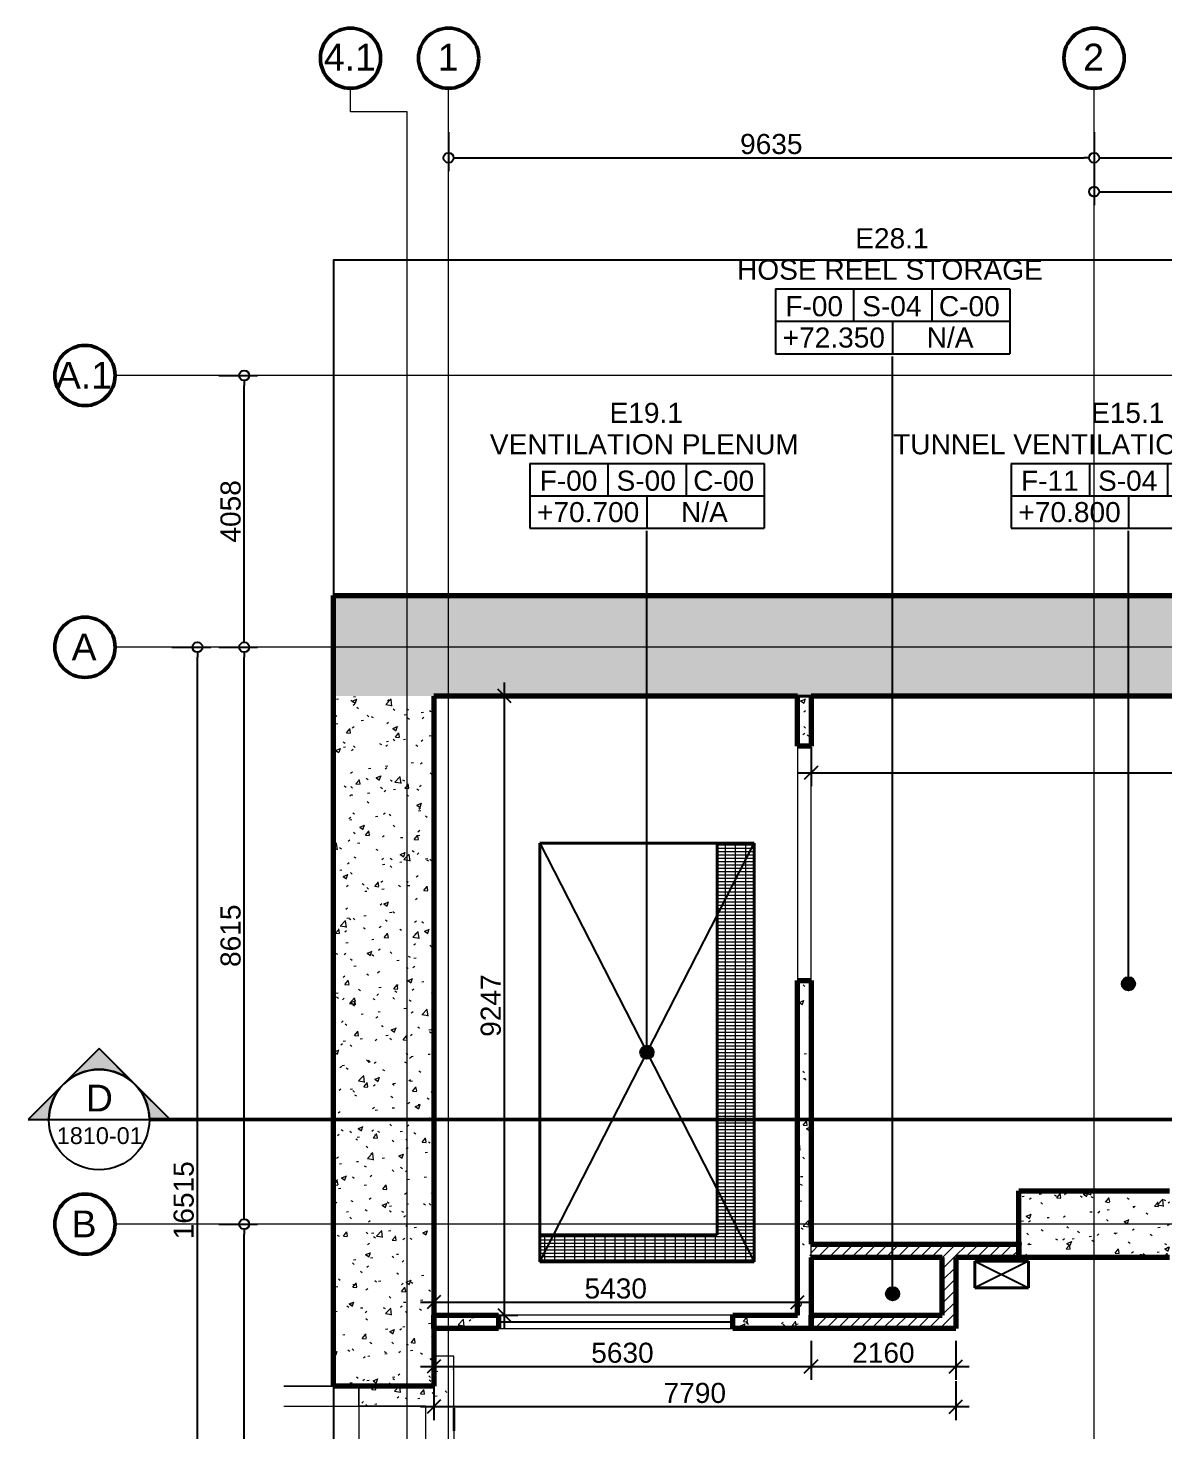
# Model space of a CAD drawing. Header units: millimetres. Extents: x -920221 to -841619, y -18676 to 22445.
# Drawn here: x -920194 to -903239, y 491 to 21440 of the extents above; entities that cross this region are included whole.
import ezdxf
from ezdxf.xclip import XClip

# ---------------------------------------------------------------- set-up
doc = ezdxf.new("R2010")
doc.units = ezdxf.units.MM
doc.header["$XCLIPFRAME"] = 0
doc.linetypes.add('DPA_Grid _ Level 100', pattern=[10, 5.5, -1.6, 1.3, -1.6])
doc.linetypes.add('DPA_Hidden 500', pattern=[1.4, 0.8, -0.6])
for name, color, linetype, lineweight in [('_ _ A-DETL-OPENING', 1, 'Continuous', 25), ('A-ANNO-DIMS', 1, 'Continuous', 9), ('A-COLS', 5, 'Continuous', 70), ('A-COLS-E', 1, 'Continuous', 35), ('A-DETL-GENF', 2, 'Continuous', 9), ('A-DETL-MEDM', 4, 'Continuous', 18), ('A-DOOR-E', 2, 'Continuous', 25), ('A-FLOR-E', 2, 'Continuous', 35), ('A-FLOR-PATT', 1, 'Continuous', 35), ('A-GENM', 1, 'Continuous', 9), ('A-GENM-HDLN', 2, 'DPA_Hidden 500', 9), ('A-ROOM-IDEN', 3, 'Continuous', 25), ('A-ROOM-LINE', 3, 'Continuous', 25), ('A-WALL', 5, 'Continuous', 35), ('A-WALL-PATT', 1, 'Continuous', 9), ('G-ANNO-SECL', 3, 'Continuous', 9), ('S-GRID', 251, 'Continuous', 9), ('S-GRID-IDEN', 3, 'Continuous', 50), ('WALL-E', 2, 'Continuous', 9)]:
    doc.layers.add(name, color=color, linetype=linetype, lineweight=lineweight)
doc.styles.add('Arial', font='arial.ttf', dxfattribs={"height": 400})
doc.styles.add('Arial_1', font='arial.ttf', dxfattribs={"height": 250})
doc.styles.add('Arial_2', font='arial.ttf', dxfattribs={"height": 300})
doc.dimstyles.new('DPA-DIM-3_0_C-C', dxfattribs={"dimscale": 304.8, "dimtxt": 306.07782, "dimasz": 0.492126, "dimexe": 0.656168, "dimexo": 0.0625, "dimgap": 0.164042, "dimtad": 1, "dimdec": 0, "dimzin": 0, "dimdsep": 46, "dimtxsty": 'Arial_2', "dimblk1": 'DOTBLANK', "dimblk2": 'DOTBLANK', "dimsah": 1, "dimcen": 0.09, "dimdle": 0.656168, "dimadec": 8, "dimazin": 0, "dimtfac": 1, "dimtdec": 4, "dimtix": 1, "dimtmove": 0, "dimatfit": 3, "dimfxl": 1.312336, "dimfxlon": 1, "dimtvp": 1, "dimtolj": 1, "dimtzin": 0, "dimarcsym": 2})
doc.dimstyles.new('DPA-DIM-3_0_T-T', dxfattribs={"dimscale": 304.8, "dimtxt": 306.07782, "dimasz": 0.656168, "dimexe": 0.656168, "dimexo": 0.0625, "dimgap": 0.164042, "dimtad": 1, "dimdec": 0, "dimzin": 0, "dimdsep": 46, "dimtxsty": 'Arial_2', "dimblk1": 'OBLIQUE', "dimblk2": 'OBLIQUE', "dimsah": 1, "dimcen": 0.09, "dimdle": 0.656168, "dimadec": 8, "dimazin": 0, "dimtfac": 1, "dimtdec": 4, "dimtix": 1, "dimtmove": 0, "dimatfit": 3, "dimfxl": 1.312336, "dimfxlon": 1, "dimtvp": 1, "dimtolj": 1, "dimtzin": 0, "dimarcsym": 2})
pattern_1 = [(50, (0, 0), (728.7365, -63.75582), [76.2, -838.2]), (355, (0, 0), (-140.9716, 764.2276), [60.96, -670.56]), (100.451, (60.7, -5.3), (587.77, 700.46675), [64.76, -712.36]), (46.184, (0, 203.2), (1084.3162, -168.171), [114.3, -1257.3]), (96.636, (90.4, 189.2), (949.6099, 989.7098), [97.14, -1068.54]), (351.184, (0, 203.2), (949.6206, 989.7012), [91.44, -1005.84]), (21, (101.6, 152.4), (606.45787, -409.06057), [76.2, -838.2]), (326, (101.6, 152.4), (247.20834, 736.7529), [60.96, -670.56]), (71.451, (152.14, 118.3), (853.66825, 327.68547), [64.76, -712.36]), (37.5, (0, 0), (12.35469, 338.22012), [33.528, -628.904, 33.528, -647.192, -673.1]), (37.5, (0, 0), (12.35469, 338.22012), [-1343.152, 33.528, -639.572]), (7.5, (0, 0), (267.27887, 400.72213), [33.528, -354.584, 33.528, -613.664, -256.54]), (7.5, (0, 0), (267.27887, 400.72213), [-1035.304, 33.528, -223.012]), (327.5, (-226.57, 0), (542.36333, -22.915345), [33.528, -220.472, 33.528, -758.952, -1051.56]), (327.5, (-226.57, 0), (542.36333, -22.915345), [-1046.48, 33.528, -1018.032]), (317.5, (-328.17, 0), (592.51696, 101.7071), [33.528, -296.672, 33.528, -492.76, -746.76]), (317.5, (-328.17, 0), (592.51696, 101.7071), [-856.488, 33.528, -713.232])]
pattern_2 = [(45, (0, 0), (-84.852814, 84.852814), [])]

# ---------------------------------------------------------------- blocks, each defined once
blk = doc.blocks.new('vent_grill - vent_grill H3500xW3500-11544779-4280-01 ENLARGED LOWER PLATFORM LEVEL - REFLECTED CEILING PLAN - SHEET 1')
at = {"layer": 'A-DOOR-E'}
blk.add_line((-1750, 0), (1750, 0), dxfattribs=at)
blk = doc.blocks.new('Dpa_Tunnel_B_5700 - Dpa_Tunnel_B_5700-6780011-4280-01 ENLARGED LOWER PLATFORM LEVEL - REFLECTED CEILING PLAN - SHEET 1')
at = {"layer": 'A-DETL-GENF'}
for p, q in [((561, 2850), (2800, 2850)), ((561, -2850), (2800, -2850))]:
    blk.add_line(p, q, dxfattribs=at)
at = {"layer": 'A-GENM-HDLN'}
for p, q in [((1680, 2850), (2680, 2850)), ((2680, -2850), (1680, -2850))]:
    blk.add_line(p, q, dxfattribs=at)
blk = doc.blocks.new('Dpa_Tunnel_B_5700 - Dpa_Tunnel_B_5700-6787006-4280-01 ENLARGED LOWER PLATFORM LEVEL - REFLECTED CEILING PLAN - SHEET 1')
at = {"layer": 'A-DETL-GENF'}
for p, q in [((561, 2850), (3100, 2850)), ((561, -2850), (3100, -2850))]:
    blk.add_line(p, q, dxfattribs=at)
at = {"layer": 'A-GENM'}
blk.add_line((3100, 2850), (3100, -2850), dxfattribs=at)
at = {"layer": 'A-GENM-HDLN'}
for p, q in [((1680, 2850), (1680, -2850)), ((2680, 2850), (1680, 2850)), ((2680, -2850), (2680, 2850)), ((561, 0), (4781, 0)), ((1680, -2850), (2680, -2850))]:
    blk.add_line(p, q, dxfattribs=at)
blk = doc.blocks.new('Section - Section Head-531884-4280-01 ENLARGED LOWER PLATFORM LEVEL - REFLECTED CEILING PLAN - SHEET 1')
at = {"layer": 'G-ANNO-SECL'}
h = blk.add_hatch(color=256, dxfattribs=at)
edge = h.paths.add_edge_path()
edge.add_line((-12.8, 5.3), (-7.5, 10.61))
edge.add_line((-7.5, 10.61), (-2.2, 5.3))
edge.add_arc((-7.5, 0), 7.5, 45, 135)
h = blk.add_hatch(color=256, dxfattribs=at)
edge = h.paths.add_edge_path()
edge.add_arc((-7.5, 0), 7.5, 0, 45)
edge.add_line((-2.2, 5.3), (3.11, 0))
edge.add_line((3.11, 0), (0, 0))
edge = h.paths.add_edge_path()
edge.add_line((-15, 0), (-18.11, 0))
edge.add_line((-18.11, 0), (-12.8, 5.3))
edge.add_arc((-7.5, 0), 7.5, 135, 180)
at = {"layer": 'G-ANNO-SECL', "lineweight": 25}
for p, q in [((-7.5, 10.61), (-18.11, 0)), ((-7.5, 10.61), (-12.8, 5.3)), ((3.11, 0), (-7.5, 10.61)), ((-2.2, 5.3), (-7.5, 10.61)), ((-12.8, 5.3), (-18.11, 0)), ((3.11, 0), (-2.2, 5.3)), ((-18.11, 0), (-15, 0)), ((-18.11, 0), (-15, 0)), ((0, 0), (3.11, 0)), ((0, 0), (3.11, 0))]:
    blk.add_line(p, q, dxfattribs=at)
blk.add_circle((-7.5, 0), 7.5, dxfattribs=at)
for start, end in [(45, 135), (135, 180), (0, 45)]:
    blk.add_arc((-7.5, 0), 7.5, start, end, dxfattribs=at)
blk = doc.blocks.new('DPA_Room Tag Box - Standard-4486259-4280-01 ENLARGED LOWER PLATFORM LEVEL - REFLECTED CEILING PLAN - SHEET 1')
at = {"layer": 'A-ROOM-LINE'}
for p, q in [((-17.5, -2.94), (-17.5, -12.6)), ((-17.5, -2.94), (17.5, -2.94)), ((-5.83, -2.94), (-5.83, -7.77)), ((5.83, -2.94), (5.83, -7.77)), ((17.5, -2.94), (17.5, -12.6)), ((-17.5, -7.77), (17.5, -7.77)), ((0, -7.77), (0, -12.6)), ((-17.5, -12.6), (17.5, -12.6))]:
    blk.add_line(p, q, dxfattribs=at)
blk = doc.blocks.new('Grid - 100 Scale-2291345-4280-01 ENLARGED LOWER PLATFORM LEVEL - REFLECTED CEILING PLAN - SHEET 1')
at = {"layer": 'S-GRID-IDEN'}
blk.add_circle((0, 0), 4.5, dxfattribs=at)
blk = doc.blocks.new('_DotBlank')
at = {"color": 0, "linetype": 'ByBlock', "lineweight": -2}
blk.add_line((-0.5, 0), (-1, 0), dxfattribs=at)
blk.add_circle((0, 0), 0.5, dxfattribs=at)
blk = doc.blocks.new('*D193')
at = {"layer": 'A-ANNO-DIMS', "color": 0, "lineweight": -2, "transparency": 16777216}
for p, q in [((-55235, 16306), (-55235, 15725)), ((-45600, 16306), (-45600, 15725)), ((-55085, 15925), (-45750, 15925))]:
    blk.add_line(p, q, dxfattribs=at)
at = {"layer": 'Defpoints', "color": 0, "transparency": 16777216}
for p in [(-55235, 16325), (-45600, 16325), (-45600, 15925)]:
    blk.add_point(p, dxfattribs=at)
at = {"layer": 'A-ANNO-DIMS', "color": 0, "lineweight": -2, "transparency": 16777216, "xscale": 150, "yscale": 150, "zscale": 150, "rotation": 180}
blk.add_blockref('_DotBlank', (-55235, 15925), dxfattribs=at)
at = {"layer": 'A-ANNO-DIMS', "color": 0, "lineweight": -2, "transparency": 16777216, "xscale": 150, "yscale": 150, "zscale": 150}
blk.add_blockref('_DotBlank', (-45600, 15925), dxfattribs=at)
at = {"layer": 'A-ANNO-DIMS', "color": 0, "transparency": 16777216, "insert": (-50418, 16128), "char_height": 300, "width": 1107.53, "attachment_point": 5, "style": 'Arial_2'}
blk.add_mtext('\\A1;9635', dxfattribs=at)
blk = doc.blocks.new('*D194')
at = {"layer": 'A-ANNO-DIMS', "color": 0, "lineweight": -2, "transparency": 16777216}
for p, q in [((-45600, 16306), (-45600, 15725)), ((-34200, 16306), (-34200, 15725)), ((-45450, 15925), (-34350, 15925))]:
    blk.add_line(p, q, dxfattribs=at)
at = {"layer": 'Defpoints', "color": 0, "transparency": 16777216}
for p in [(-45600, 16325), (-34200, 16325), (-34200, 15925)]:
    blk.add_point(p, dxfattribs=at)
at = {"layer": 'A-ANNO-DIMS', "color": 0, "lineweight": -2, "transparency": 16777216, "xscale": 150, "yscale": 150, "zscale": 150, "rotation": 180}
blk.add_blockref('_DotBlank', (-45600, 15925), dxfattribs=at)
at = {"layer": 'A-ANNO-DIMS', "color": 0, "lineweight": -2, "transparency": 16777216, "xscale": 150, "yscale": 150, "zscale": 150}
blk.add_blockref('_DotBlank', (-34200, 15925), dxfattribs=at)
at = {"layer": 'A-ANNO-DIMS', "color": 0, "transparency": 16777216, "insert": (-39900, 16128), "char_height": 300, "width": 1384.41, "attachment_point": 5, "style": 'Arial_2'}
blk.add_mtext('\\A1;11400', dxfattribs=at)
blk = doc.blocks.new('*D199')
at = {"layer": 'A-ANNO-DIMS', "color": 0, "lineweight": -2, "transparency": 16777216}
for p, q in [((-59365, 8615), (-58785, 8615)), ((-58985, -7750), (-58985, 8465)), ((-59365, -7900), (-58785, -7900))]:
    blk.add_line(p, q, dxfattribs=at)
at = {"layer": 'Defpoints', "color": 0, "transparency": 16777216}
for p in [(-59385, 8615), (-58985, 8615), (-59385, -7900)]:
    blk.add_point(p, dxfattribs=at)
at = {"layer": 'A-ANNO-DIMS', "color": 0, "lineweight": -2, "transparency": 16777216, "xscale": 150, "yscale": 150, "zscale": 150}
for p, rotation in [((-58985, 8615), 90), ((-58985, -7900), 270)]:
    blk.add_blockref('_DotBlank', p, dxfattribs=dict(at, rotation=rotation))
at = {"layer": 'A-ANNO-DIMS', "color": 0, "transparency": 16777216, "insert": (-59188, 357), "char_height": 300, "width": 1384.41, "attachment_point": 5, "rotation": 90, "style": 'Arial_2'}
blk.add_mtext('\\A1;16515', dxfattribs=at)
blk = doc.blocks.new('*D201')
at = {"layer": 'A-ANNO-DIMS', "color": 0, "lineweight": -2, "transparency": 16777216}
for p, q in [((-58665, 0), (-58085, 0)), ((-58285, -7750), (-58285, -150)), ((-58665, -7900), (-58085, -7900))]:
    blk.add_line(p, q, dxfattribs=at)
at = {"layer": 'Defpoints', "color": 0, "transparency": 16777216}
for p in [(-58685, 0), (-58285, 0), (-58685, -7900)]:
    blk.add_point(p, dxfattribs=at)
at = {"layer": 'A-ANNO-DIMS', "color": 0, "lineweight": -2, "transparency": 16777216, "xscale": 150, "yscale": 150, "zscale": 150}
for p, rotation in [((-58285, 0), 90), ((-58285, -7900), 270)]:
    blk.add_blockref('_DotBlank', p, dxfattribs=dict(at, rotation=rotation))
at = {"layer": 'A-ANNO-DIMS', "color": 0, "transparency": 16777216, "insert": (-58488, -3950), "char_height": 300, "width": 1107.53, "attachment_point": 5, "rotation": 90, "style": 'Arial_2'}
blk.add_mtext('\\A1;7900', dxfattribs=at)
blk = doc.blocks.new('*D202')
at = {"layer": 'A-ANNO-DIMS', "color": 0, "lineweight": -2, "transparency": 16777216}
for p, q in [((-58665, 8615), (-58085, 8615)), ((-58285, 150), (-58285, 8465)), ((-58665, 0), (-58085, 0))]:
    blk.add_line(p, q, dxfattribs=at)
at = {"layer": 'Defpoints', "color": 0, "transparency": 16777216}
for p in [(-58685, 8615), (-58285, 8615), (-58685, 0)]:
    blk.add_point(p, dxfattribs=at)
at = {"layer": 'A-ANNO-DIMS', "color": 0, "lineweight": -2, "transparency": 16777216, "xscale": 150, "yscale": 150, "zscale": 150}
for p, rotation in [((-58285, 8615), 90), ((-58285, 0), 270)]:
    blk.add_blockref('_DotBlank', p, dxfattribs=dict(at, rotation=rotation))
at = {"layer": 'A-ANNO-DIMS', "color": 0, "transparency": 16777216, "insert": (-58488, 4307), "char_height": 300, "width": 1107.53, "attachment_point": 5, "rotation": 90, "style": 'Arial_2'}
blk.add_mtext('\\A1;8615', dxfattribs=at)
blk = doc.blocks.new('_Oblique')
at = {"color": 0, "linetype": 'ByBlock', "lineweight": -2}
blk.add_line((-0.5, -0.5), (0.5, 0.5), dxfattribs=at)
blk = doc.blocks.new('*D203')
at = {"layer": 'A-ANNO-DIMS', "color": 0, "lineweight": -2, "transparency": 16777216}
for p, q in [((-55455, -2344), (-55455, -2925)), ((-47665, -2344), (-47665, -2925)), ((-55655, -2725), (-47465, -2725))]:
    blk.add_line(p, q, dxfattribs=at)
at = {"layer": 'Defpoints', "color": 0, "transparency": 16777216}
for p in [(-55455, -2325), (-47665, -2325), (-47665, -2725)]:
    blk.add_point(p, dxfattribs=at)
at = {"layer": 'A-ANNO-DIMS', "color": 0, "lineweight": -2, "transparency": 16777216, "xscale": 200, "yscale": 200, "zscale": 200, "rotation": 180}
blk.add_blockref('_Oblique', (-55455, -2725), dxfattribs=at)
at = {"layer": 'A-ANNO-DIMS', "color": 0, "lineweight": -2, "transparency": 16777216, "xscale": 200, "yscale": 200, "zscale": 200}
blk.add_blockref('_Oblique', (-47665, -2725), dxfattribs=at)
at = {"layer": 'A-ANNO-DIMS', "color": 0, "transparency": 16777216, "insert": (-51560, -2522), "char_height": 300, "width": 1107.53, "attachment_point": 5, "style": 'Arial_2'}
blk.add_mtext('\\A1;7790', dxfattribs=at)
blk = doc.blocks.new('*D204')
at = {"layer": 'A-ANNO-DIMS', "color": 0, "lineweight": -2, "transparency": 16777216}
for p, q in [((-49825, -1744), (-49825, -2325)), ((-47665, -1744), (-47665, -2325)), ((-50025, -2125), (-47465, -2125))]:
    blk.add_line(p, q, dxfattribs=at)
at = {"layer": 'Defpoints', "color": 0, "transparency": 16777216}
for p in [(-49825, -1725), (-47665, -1725), (-47665, -2125)]:
    blk.add_point(p, dxfattribs=at)
at = {"layer": 'A-ANNO-DIMS', "color": 0, "lineweight": -2, "transparency": 16777216, "xscale": 200, "yscale": 200, "zscale": 200, "rotation": 180}
blk.add_blockref('_Oblique', (-49825, -2125), dxfattribs=at)
at = {"layer": 'A-ANNO-DIMS', "color": 0, "lineweight": -2, "transparency": 16777216, "xscale": 200, "yscale": 200, "zscale": 200}
blk.add_blockref('_Oblique', (-47665, -2125), dxfattribs=at)
at = {"layer": 'A-ANNO-DIMS', "color": 0, "transparency": 16777216, "insert": (-48745, -1922), "char_height": 300, "width": 1107.53, "attachment_point": 5, "style": 'Arial_2'}
blk.add_mtext('\\A1;2160', dxfattribs=at)
blk = doc.blocks.new('*D205')
at = {"layer": 'A-ANNO-DIMS', "color": 0, "lineweight": -2, "transparency": 16777216}
for p, q in [((-55455, -784), (-55455, -1365)), ((-50025, -784), (-50025, -1365)), ((-55655, -1165), (-49825, -1165))]:
    blk.add_line(p, q, dxfattribs=at)
at = {"layer": 'Defpoints', "color": 0, "transparency": 16777216}
for p in [(-55455, -765), (-50025, -765), (-50025, -1165)]:
    blk.add_point(p, dxfattribs=at)
at = {"layer": 'A-ANNO-DIMS', "color": 0, "lineweight": -2, "transparency": 16777216, "xscale": 200, "yscale": 200, "zscale": 200, "rotation": 180}
blk.add_blockref('_Oblique', (-55455, -1165), dxfattribs=at)
at = {"layer": 'A-ANNO-DIMS', "color": 0, "lineweight": -2, "transparency": 16777216, "xscale": 200, "yscale": 200, "zscale": 200}
blk.add_blockref('_Oblique', (-50025, -1165), dxfattribs=at)
at = {"layer": 'A-ANNO-DIMS', "color": 0, "transparency": 16777216, "insert": (-52740, -962), "char_height": 300, "width": 1107.53, "attachment_point": 5, "style": 'Arial_2'}
blk.add_mtext('\\A1;5430', dxfattribs=at)
blk = doc.blocks.new('*D206')
at = {"layer": 'A-ANNO-DIMS', "color": 0, "lineweight": -2, "transparency": 16777216}
for p, q in [((-54401, -1560), (-54401, 8087)), ((-54782, 7887), (-54201, 7887)), ((-54782, -1360), (-54201, -1360))]:
    blk.add_line(p, q, dxfattribs=at)
at = {"layer": 'Defpoints', "color": 0, "transparency": 16777216}
for p in [(-54801, 7887), (-54401, 7887), (-54801, -1360)]:
    blk.add_point(p, dxfattribs=at)
at = {"layer": 'A-ANNO-DIMS', "color": 0, "lineweight": -2, "transparency": 16777216, "xscale": 200, "yscale": 200, "zscale": 200}
for p, rotation in [((-54401, 7887), 90), ((-54401, -1360), 270)]:
    blk.add_blockref('_Oblique', p, dxfattribs=dict(at, rotation=rotation))
at = {"layer": 'A-ANNO-DIMS', "color": 0, "transparency": 16777216, "insert": (-54604, 3264), "char_height": 300, "width": 1107.53, "attachment_point": 5, "rotation": 90, "style": 'Arial_2'}
blk.add_mtext('\\A1;9247', dxfattribs=at)
blk = doc.blocks.new('*D207')
at = {"layer": 'A-ANNO-DIMS', "color": 0, "lineweight": -2, "transparency": 16777216}
for p, q in [((-49825, 7121), (-49825, 6540)), ((-35825, 7121), (-35825, 6540)), ((-50025, 6740), (-35625, 6740))]:
    blk.add_line(p, q, dxfattribs=at)
at = {"layer": 'Defpoints', "color": 0, "transparency": 16777216}
for p in [(-49825, 7140), (-35825, 7140), (-35825, 6740)]:
    blk.add_point(p, dxfattribs=at)
at = {"layer": 'A-ANNO-DIMS', "color": 0, "lineweight": -2, "transparency": 16777216, "xscale": 200, "yscale": 200, "zscale": 200, "rotation": 180}
blk.add_blockref('_Oblique', (-49825, 6740), dxfattribs=at)
at = {"layer": 'A-ANNO-DIMS', "color": 0, "lineweight": -2, "transparency": 16777216, "xscale": 200, "yscale": 200, "zscale": 200}
blk.add_blockref('_Oblique', (-35825, 6740), dxfattribs=at)
at = {"layer": 'A-ANNO-DIMS', "color": 0, "transparency": 16777216, "insert": (-42825, 6943), "char_height": 300, "width": 1384.41, "attachment_point": 5, "style": 'Arial_2'}
blk.add_mtext('\\A1;14000', dxfattribs=at)
blk = doc.blocks.new('*D225')
at = {"layer": 'A-ANNO-DIMS', "color": 0, "lineweight": -2, "transparency": 16777216}
for p, q in [((-45600, 15799), (-45600, 15218)), ((-36123, 15799), (-36123, 15218)), ((-45450, 15418), (-36273, 15418))]:
    blk.add_line(p, q, dxfattribs=at)
at = {"layer": 'Defpoints', "color": 0, "transparency": 16777216}
for p in [(-45600, 15818), (-36123, 15818), (-36123, 15418)]:
    blk.add_point(p, dxfattribs=at)
at = {"layer": 'A-ANNO-DIMS', "color": 0, "lineweight": -2, "transparency": 16777216, "xscale": 150, "yscale": 150, "zscale": 150, "rotation": 180}
blk.add_blockref('_DotBlank', (-45600, 15418), dxfattribs=at)
at = {"layer": 'A-ANNO-DIMS', "color": 0, "lineweight": -2, "transparency": 16777216, "xscale": 150, "yscale": 150, "zscale": 150}
blk.add_blockref('_DotBlank', (-36123, 15418), dxfattribs=at)
at = {"layer": 'A-ANNO-DIMS', "color": 0, "transparency": 16777216, "insert": (-40861, 15621), "char_height": 300, "width": 1107.53, "attachment_point": 5, "style": 'Arial_2'}
blk.add_mtext('\\A1;9477', dxfattribs=at)
blk = doc.blocks.new('*D231')
at = {"layer": 'A-ANNO-DIMS', "color": 0, "lineweight": -2, "transparency": 16777216}
for p, q in [((-58665, 12673), (-58085, 12673)), ((-58285, 8765), (-58285, 12523)), ((-58665, 8615), (-58085, 8615))]:
    blk.add_line(p, q, dxfattribs=at)
at = {"layer": 'Defpoints', "color": 0, "transparency": 16777216}
for p in [(-58685, 12673), (-58285, 12673), (-58685, 8615)]:
    blk.add_point(p, dxfattribs=at)
at = {"layer": 'A-ANNO-DIMS', "color": 0, "lineweight": -2, "transparency": 16777216, "xscale": 150, "yscale": 150, "zscale": 150}
for p, rotation in [((-58285, 12673), 90), ((-58285, 8615), 270)]:
    blk.add_blockref('_DotBlank', p, dxfattribs=dict(at, rotation=rotation))
at = {"layer": 'A-ANNO-DIMS', "color": 0, "transparency": 16777216, "insert": (-58488, 10644), "char_height": 300, "width": 1107.53, "attachment_point": 5, "rotation": 90, "style": 'Arial_2'}
blk.add_mtext('\\A1;4058', dxfattribs=at)
blk = doc.blocks.new('*D248')
at = {"layer": 'A-ANNO-DIMS', "color": 0, "lineweight": -2, "transparency": 16777216}
for p, q in [((-55455, -1744), (-55455, -2325)), ((-49825, -1744), (-49825, -2325)), ((-55655, -2125), (-49625, -2125))]:
    blk.add_line(p, q, dxfattribs=at)
at = {"layer": 'Defpoints', "color": 0, "transparency": 16777216}
for p in [(-55455, -1725), (-49825, -1725), (-49825, -2125)]:
    blk.add_point(p, dxfattribs=at)
at = {"layer": 'A-ANNO-DIMS', "color": 0, "lineweight": -2, "transparency": 16777216, "xscale": 200, "yscale": 200, "zscale": 200, "rotation": 180}
blk.add_blockref('_Oblique', (-55455, -2125), dxfattribs=at)
at = {"layer": 'A-ANNO-DIMS', "color": 0, "lineweight": -2, "transparency": 16777216, "xscale": 200, "yscale": 200, "zscale": 200}
blk.add_blockref('_Oblique', (-49825, -2125), dxfattribs=at)
at = {"layer": 'A-ANNO-DIMS', "color": 0, "transparency": 16777216, "insert": (-52640, -1922), "char_height": 300, "width": 1107.53, "attachment_point": 5, "style": 'Arial_2'}
blk.add_mtext('\\A1;5630', dxfattribs=at)
blk = doc.blocks.new('vent_grill - vent_grill H3500xW3500-11544779-4180-01 LOWER PLATFORM LEVEL - REFLECTED CEILING PLAN')
at = {"layer": 'A-DOOR-E'}
blk.add_line((-1750, 0), (1750, 0), dxfattribs=at)
blk = doc.blocks.new('Dpa_Tunnel_B_5700 - Dpa_Tunnel_B_5700-6780011-4180-01 LOWER PLATFORM LEVEL - REFLECTED CEILING PLAN')
at = {"layer": 'A-DETL-GENF'}
for p, q in [((-2200, 2850), (2800, 2850)), ((-2200, -2850), (2800, -2850))]:
    blk.add_line(p, q, dxfattribs=at)
at = {"layer": 'A-GENM-HDLN'}
for p, q in [((-2300, -3150), (-2300, 3150)), ((1680, 2850), (2680, 2850)), ((2680, -2850), (1680, -2850))]:
    blk.add_line(p, q, dxfattribs=at)
blk = doc.blocks.new('Dpa_Tunnel_B_5700 - Dpa_Tunnel_B_5700-6787006-4180-01 LOWER PLATFORM LEVEL - REFLECTED CEILING PLAN')
at = {"layer": 'A-DETL-GENF'}
for p, q in [((-2200, 2850), (3100, 2850)), ((-2200, -2850), (3100, -2850))]:
    blk.add_line(p, q, dxfattribs=at)
at = {"layer": 'A-GENM'}
blk.add_line((3100, 2850), (3100, -2850), dxfattribs=at)
at = {"layer": 'A-GENM-HDLN'}
for p, q in [((-2300, 3150), (-2300, -3150)), ((1680, 2850), (1680, -2850)), ((2680, 2850), (1680, 2850)), ((2680, -2850), (2680, 2850)), ((80, 0), (4781, 0)), ((1680, -2850), (2680, -2850))]:
    blk.add_line(p, q, dxfattribs=at)
blk = doc.blocks.new('C-1-PP19-AR-4180-01-B_20250908-040939_EXDOWNLIGHT')
at = {"layer": 'A-DETL-GENF'}
for name in ['Dpa_Tunnel_B_5700 - Dpa_Tunnel_B_5700-6780011-4180-01 LOWER PLATFORM LEVEL - REFLECTED CEILING PLAN', 'Dpa_Tunnel_B_5700 - Dpa_Tunnel_B_5700-6787006-4180-01 LOWER PLATFORM LEVEL - REFLECTED CEILING PLAN']:
    blk.add_blockref(name, (-172255, -5570), dxfattribs=at)
at = {"layer": 'A-DOOR-E'}
blk.add_blockref('vent_grill - vent_grill H3500xW3500-11544779-4180-01 LOWER PLATFORM LEVEL - REFLECTED CEILING PLAN', (-166740, -1460), dxfattribs=at)
blk = doc.blocks.new('*U192')
at = {"layer": '_ _ A-DETL-OPENING'}
for p, q in [((-53875, -560), (-53875, 5690)), ((-53875, 5690), (-50675, 5690)), ((-53875, -560), (-50675, 5690)), ((-53875, 5690), (-50675, -560)), ((-50675, 5690), (-50675, -560)), ((-50675, -560), (-53875, -560)), ((-46578, -553), (-47378, -953)), ((-47378, -553), (-46578, -953)), ((-47378, -953), (-47378, -553)), ((-47378, -553), (-46578, -553)), ((-46578, -553), (-46578, -953)), ((-46578, -953), (-47378, -953))]:
    blk.add_line(p, q, dxfattribs=at)
at = {"layer": 'S-GRID'}
for p, q in [((-56699.3, 16608), (-56699.3, 16961.2)), ((-55855, 16608), (-56699.3, 16608))]:
    blk.add_line(p, q, dxfattribs=at)
at = {"layer": 'S-GRID', "linetype": 'DPA_Grid _ Level 100'}
for p, q in [((-55235, -21384.7), (-55235, 16961.2)), ((-45600, -21384.7), (-45600, 16961.2)), ((-55855, -21384.7), (-55855, 16608)), ((12525, 12673), (-60212.9, 12673)), ((12525, 8615), (-60212.9, 8615)), ((12525, 0), (-60212.9, 0))]:
    blk.add_line(p, q, dxfattribs=at)
at = {"layer": 'S-GRID-IDEN', "xscale": 99.99999999999993, "yscale": 99.99999999999993, "zscale": 99.99999999999993}
for p in [(-56699.3, 17411.2), (-55235, 17411.2), (-45600, 17411.2)]:
    blk.add_blockref('Grid - 100 Scale-2291345-4280-01 ENLARGED LOWER PLATFORM LEVEL - REFLECTED CEILING PLAN - SHEET 1', p, dxfattribs=at)
at = {"layer": 'S-GRID-IDEN', "xscale": 99.99999999999993, "yscale": 99.99999999999993, "zscale": 99.99999999999993, "rotation": 89.9999999999998}
for p in [(-60662.9, 12673), (-60662.9, 8615), (-60662.9, 0)]:
    blk.add_blockref('Grid - 100 Scale-2291345-4280-01 ENLARGED LOWER PLATFORM LEVEL - REFLECTED CEILING PLAN - SHEET 1', p, dxfattribs=at)
at = {"layer": 'S-GRID-IDEN', "lineweight": 9, "char_height": 400, "attachment_point": 1, "style": 'Arial'}
for s, insert, width in [('4.1', (-57097.1, 17627.1), 945.991), ('1', (-55398.3, 17627.1), 376.793), ('2', (-45763.3, 17627.1), 376.793), ('A.1', (-61097.1, 12876.9), 1026.16), ('A', (-60862.6, 8818.9), 456.962), ('B', (-60862.6, 203.9), 456.962)]:
    blk.add_mtext(s, dxfattribs=dict(at, insert=insert, width=width))
at = {"layer": 'A-ANNO-DIMS'}
for base, p1, p2, dimstyle, override, picture, middle in [((-45600, 15924.7), (-55235, 16324.7), (-45600, 16324.7), 'DPA-DIM-3_0_C-C', {"dimpost": '<>', "dimfxl": 9635}, '*D193', (-50417.5, 16128)), ((-34200, 15924.7), (-45600, 16324.7), (-34200, 16324.7), 'DPA-DIM-3_0_C-C', {"dimpost": '<>', "dimfxl": 11400}, '*D194', (-39900, 16127.9)), ((-36123, 15417.9), (-45600, 15817.9), (-36123, 15817.9), 'DPA-DIM-3_0_C-C', {"dimpost": '<>', "dimfxl": 9477.000119}, '*D225', (-40861.5, 15621)), ((-35825, 6740.2), (-49825, 7140.2), (-35825, 7140.2), 'DPA-DIM-3_0_T-T', {"dimpost": '<>', "dimfxl": 14000}, '*D207', (-42825, 6943.4)), ((-50025, -1164.8), (-55455, -764.8), (-50025, -764.8), 'DPA-DIM-3_0_T-T', {"dimpost": '<>', "dimfxl": 5430}, '*D205', (-52740, -961.5)), ((-49825, -2125.4), (-55455, -1725.4), (-49825, -1725.4), 'DPA-DIM-3_0_T-T', {"dimpost": '<>', "dimfxl": 5630}, '*D248', (-52640, -1922.1)), ((-47665, -2125.4), (-49825, -1725.4), (-47665, -1725.4), 'DPA-DIM-3_0_T-T', {"dimpost": '<>', "dimfxl": 2160.000002}, '*D204', (-48745, -1922.2)), ((-47665, -2725.4), (-55455, -2325.4), (-47665, -2325.4), 'DPA-DIM-3_0_T-T', {"dimpost": '<>', "dimfxl": 7790.000002}, '*D203', (-51560, -2522.2))]:
    dim = blk.add_linear_dim(base=base, p1=p1, p2=p2, dimstyle=dimstyle, override=override, dxfattribs=at)
    dim.commit()
    dim.dimension.update_dxf_attribs({"geometry": picture, "text_midpoint": middle})
for base, p1, p2, dimstyle, override, picture, middle in [((-58284.5, 12673), (-58684.5, 8615), (-58684.5, 12673), 'DPA-DIM-3_0_C-C', {"dimpost": '<>', "dimfxl": 4057.997178}, '*D231', (-58487.7, 10644)), ((-58984.5, 8615), (-59384.5, -7900), (-59384.5, 8615), 'DPA-DIM-3_0_C-C', {"dimpost": '<>', "dimfxl": 16515.002991}, '*D199', (-59187.7, 357.5)), ((-58284.5, 8615), (-58684.5, 0), (-58684.5, 8615), 'DPA-DIM-3_0_C-C', {"dimpost": '<>', "dimfxl": 8614.999996}, '*D202', (-58487.7, 4307.5)), ((-54400.9, 7887.4), (-54800.9, -1360), (-54800.9, 7887.4), 'DPA-DIM-3_0_T-T', {"dimpost": '<>', "dimfxl": 9247.359585}, '*D206', (-54604.1, 3263.7)), ((-58284.5, 0), (-58684.5, -7900), (-58684.5, 0), 'DPA-DIM-3_0_C-C', {"dimpost": '<>', "dimfxl": 7900.002995}, '*D201', (-58487.7, -3950))]:
    dim = blk.add_linear_dim(base=base, p1=p1, p2=p2, angle=90, dimstyle=dimstyle, override=override, dxfattribs=at)
    dim.commit()
    dim.dimension.update_dxf_attribs({"geometry": picture, "text_midpoint": middle})

msp = doc.modelspace()

# ---------------------------------------------------------------- hatches: boundary and pattern name
at = {"layer": 'A-COLS-E', "lineweight": 9}
h = msp.add_hatch(dxfattribs=at)
h.set_pattern_fill('FP_1', color=256, style=0, pattern_type=2)
h.set_pattern_definition(pattern_1)
h.paths.add_polyline_path([(-903157, 3079), (-903157, 4079), (-905407, 4079), (-905407, 3079), (-903204, 3079)])
at = {"layer": 'A-DETL-MEDM', "lineweight": 9}
h = msp.add_hatch(dxfattribs=at)
h.set_pattern_fill('FP_1', color=256, style=0, pattern_type=2)
h.set_pattern_definition(pattern_1)
h.paths.add_polyline_path([(-914181, 859), (-913837, 859), (-913837, 1609), (-914137, 1609), (-914137, 1159), (-915257, 1159), (-915257, 859)])
at = {"layer": 'A-FLOR-PATT', "lineweight": 9}
h = msp.add_hatch(dxfattribs=at)
h.set_pattern_fill('FP_4', color=256, style=0, pattern_type=2)
h.set_pattern_definition([(180, (-909632.374, 6144.02), (6e-15, 50), []), (90, (-909632.37, 6144.02), (150, -9e-15), [])])
h.paths.add_polyline_path([(-909357, 3019), (-909357, 6410), (-909357, 9269), (-909907, 9269), (-909907, 3419), (-912557, 3419), (-912557, 3019), (-909790, 3019)])
at = {"layer": 'A-ROOM-IDEN'}
h = msp.add_hatch(color=256, dxfattribs=at)
edge = h.paths.add_edge_path()
edge.add_arc((-903769, 7169), 100, 0, 360)
h = msp.add_hatch(color=256, dxfattribs=at)
edge = h.paths.add_edge_path()
edge.add_arc((-910956, 6146), 100, 0, 360)
h = msp.add_hatch(color=256, dxfattribs=at)
edge = h.paths.add_edge_path()
edge.add_arc((-907289, 2540), 100, 0, 360)
at = {"layer": 'A-WALL-PATT', "lineweight": 9}
h = msp.add_hatch(dxfattribs=at)
h.set_pattern_fill('FP_1', color=256, style=0, pattern_type=2)
h.set_pattern_definition(pattern_1)
h.paths.add_polyline_path([(-896525, 11466), (-896525, 12966), (-915637, 12966), (-915637, 11466), (-898813, 11466)])
h = msp.add_hatch(dxfattribs=at)
h.set_pattern_fill('FP_1', color=256, style=0, pattern_type=2)
h.set_pattern_definition(pattern_1)
h.paths.add_polyline_path([(-914181, 1159), (-914137, 1159), (-914137, 11466), (-915637, 11466), (-915637, 1159), (-915257, 1159)])
h = msp.add_hatch(dxfattribs=at)
h.set_pattern_fill('FP_1', color=256, style=0, pattern_type=2)
h.set_pattern_definition(pattern_1)
h.paths.add_polyline_path([(-908707, 2219), (-908507, 2219), (-908507, 7216), (-908707, 7216), (-908707, 3752)])
h.paths.add_polyline_path([(-908707, 10716), (-908507, 10716), (-908507, 11466), (-908707, 11466)])
h = msp.add_hatch(dxfattribs=at)
h.set_pattern_fill('FP_2', color=256, style=0, pattern_type=2)
h.set_pattern_definition(pattern_2)
h.paths.add_polyline_path([(-905407, 3079), (-905407, 3279), (-908507, 3279), (-908507, 3079), (-906347, 3079)])
h = msp.add_hatch(dxfattribs=at)
h.set_pattern_fill('FP_2', color=256, style=0, pattern_type=2)
h.set_pattern_definition(pattern_2)
h.paths.add_polyline_path([(-906347, 2219), (-906347, 3079), (-906547, 3079), (-906547, 2219)])
h = msp.add_hatch(dxfattribs=at)
h.set_pattern_fill('FP_1', color=256, style=0, pattern_type=2)
h.set_pattern_definition(pattern_1)
h.paths.add_polyline_path([(-908507, 2019), (-908507, 2219), (-909672, 2219), (-909672, 2019)])
h.paths.add_polyline_path([(-913172, 2019), (-913172, 2219), (-914137, 2219), (-914137, 2019)])
h = msp.add_hatch(dxfattribs=at)
h.set_pattern_fill('FP_2', color=256, style=0, pattern_type=2)
h.set_pattern_definition(pattern_2)
h.paths.add_polyline_path([(-906347, 2019), (-906347, 2219), (-908507, 2219), (-908507, 2019), (-907595, 2019)])

# ---------------------------------------------------------------- linework, layer by layer
at = {"color": 8}
msp.add_lwpolyline([(-915637, -7401), (-846122, -7401), (-846122, 17972), (-915637, 17972)], close=True, dxfattribs=at)
at = {"layer": 'A-COLS'}
for p, q in [((-905407, 3079), (-905407, 4079)), ((-905407, 4079), (-903157, 4079)), ((-903157, 3079), (-905407, 3079))]:
    msp.add_line(p, q, dxfattribs=at)
at = {"layer": 'A-DETL-MEDM'}
for p, q in [((-913837, 1609), (-914137, 1609)), ((-914137, 1609), (-914137, 1159)), ((-913837, 859), (-913837, 1609)), ((-915257, 1159), (-916377, 1159)), ((-915257, 1159), (-916377, 1159)), ((-915257, 859), (-915257, 1159)), ((-914137, 1159), (-915257, 1159)), ((-915257, 1159), (-915257, 859)), ((-915257, 859), (-915257, 1159)), ((-914137, 1159), (-915257, 1159)), ((-915257, 1159), (-915257, 859)), ((-916377, 859), (-915257, 859)), ((-916377, 859), (-915257, 859)), ((-915257, 859), (-914137, 859)), ((-915257, 859), (-913837, 859))]:
    msp.add_line(p, q, dxfattribs=at)
at = {"layer": 'A-FLOR-E'}
for p, q in [((-914137, 11466), (-895025, 11466)), ((-895025, 11466), (-914137, 11466)), ((-914137, 11466), (-895025, 11466)), ((-895025, 11466), (-914137, 11466)), ((-909357, 9269), (-912557, 9269)), ((-912557, 9269), (-912557, 3019)), ((-912557, 9269), (-909357, 9269)), ((-912557, 3019), (-912557, 9269)), ((-909907, 9269), (-909357, 9269)), ((-909907, 3419), (-909907, 9269)), ((-909907, 9269), (-909907, 3420)), ((-909357, 9269), (-909907, 9269)), ((-909357, 3019), (-909357, 9269)), ((-909357, 9269), (-909357, 3019)), ((-909357, 9269), (-909357, 3019)), ((-909357, 3019), (-909357, 9269)), ((-912557, 3019), (-912557, 3419)), ((-912557, 3419), (-909907, 3419)), ((-909907, 3419), (-912557, 3419)), ((-912557, 3419), (-912557, 3019)), ((-912557, 3019), (-909357, 3019)), ((-909357, 3019), (-912557, 3019)), ((-909357, 3019), (-912557, 3019)), ((-912557, 3019), (-909357, 3019)), ((-906060, 3026), (-905260, 3026)), ((-906060, 2626), (-906060, 3026)), ((-905260, 3026), (-906060, 3026)), ((-906060, 3026), (-906060, 2626)), ((-905260, 3026), (-905260, 2626)), ((-905260, 2626), (-905260, 3026)), ((-905260, 2626), (-906060, 2626)), ((-906060, 2626), (-905260, 2626))]:
    msp.add_line(p, q, dxfattribs=at)
at = {"layer": 'A-GENM'}
for p, q in [((-916377, 1159), (-914137, 1159)), ((-913837, 831), (-913837, -4813))]:
    msp.add_line(p, q, dxfattribs=at)
at = {"layer": 'A-GENM', "lineweight": 35}
msp.add_line((-913837, 831), (-913837, 491), dxfattribs=at)
at = {"layer": 'A-ROOM-IDEN'}
for p, q in [((-907289, 2540), (-907289, 16538)), ((-910956, 6146), (-910956, 13931)), ((-903769, 7169), (-903769, 13931))]:
    msp.add_line(p, q, dxfattribs=at)
for centre in [(-903769, 7169), (-910956, 6146), (-907289, 2540)]:
    msp.add_circle(centre, 100, dxfattribs=at)
at = {"layer": 'A-WALL', "color": 7, "lineweight": 70}
for p, q in [((-915637, 11466), (-915637, 12966)), ((-915637, 12966), (-896525, 12966)), ((-915637, 1159), (-915637, 11466)), ((-908707, 11466), (-914137, 11466)), ((-914137, 11466), (-914137, 1159)), ((-908707, 10716), (-908707, 11466)), ((-896525, 11466), (-908507, 11466)), ((-908507, 11466), (-908507, 10716)), ((-908507, 10716), (-908707, 10716)), ((-908707, 2219), (-908707, 7216)), ((-908707, 7216), (-908507, 7216)), ((-908507, 7216), (-908507, 3279)), ((-908507, 3279), (-905407, 3279)), ((-905407, 3279), (-905407, 3079)), ((-908507, 3079), (-908507, 2219)), ((-906547, 3079), (-908507, 3079)), ((-906547, 2219), (-906547, 3079)), ((-906347, 3079), (-906347, 2219)), ((-905407, 3079), (-906347, 3079)), ((-914137, 2119), (-914137, 2219)), ((-914137, 2219), (-913172, 2219)), ((-914137, 2019), (-914137, 2119)), ((-913172, 2219), (-913172, 2119)), ((-913172, 2119), (-913172, 2019)), ((-909672, 2119), (-909672, 2219)), ((-909672, 2219), (-908707, 2219)), ((-909672, 2019), (-909672, 2119)), ((-908507, 2219), (-908507, 2119)), ((-908507, 2019), (-908507, 2219)), ((-908507, 2219), (-906547, 2219)), ((-908507, 2119), (-908507, 2019)), ((-906347, 2219), (-906347, 2019)), ((-913172, 2019), (-914137, 2019)), ((-908507, 2019), (-909672, 2019)), ((-906347, 2019), (-908507, 2019)), ((-914137, 1159), (-915637, 1159))]:
    msp.add_line(p, q, dxfattribs=at)
at = {"layer": 'A-WALL', "lineweight": 9}
msp.add_line((-908507, 3079), (-908507, 3279), dxfattribs=at)
at = {"layer": 'G-ANNO-SECL', "lineweight": 25}
msp.add_line((-919884, 5140), (-918384, 5140), dxfattribs=at)
at = {"layer": 'G-ANNO-SECL', "linetype": 'DPA_Grid _ Level 100', "lineweight": 50}
msp.add_line((-918384, 5140), (-844554, 5140), dxfattribs=at)
at = {"layer": 'WALL-E'}
for p, q in [((-908507, 11466), (-908707, 11466)), ((-908707, 11466), (-908507, 11466)), ((-908707, 10716), (-908507, 10716)), ((-908707, 10716), (-908707, 7216)), ((-908507, 7216), (-908507, 10716)), ((-912557, 9269), (-909357, 9269)), ((-909357, 9269), (-912557, 9269)), ((-912557, 3019), (-912557, 9269)), ((-912557, 9269), (-912557, 3019)), ((-909357, 9269), (-909357, 3019)), ((-909357, 3019), (-909357, 9269)), ((-908707, 7216), (-908507, 7216)), ((-909357, 3019), (-912557, 3019)), ((-912557, 3019), (-909357, 3019)), ((-913172, 2219), (-913172, 2019)), ((-909672, 2219), (-913172, 2219)), ((-909672, 2219), (-909672, 2019)), ((-913172, 2019), (-909672, 2019))]:
    msp.add_line(p, q, dxfattribs=at)

# ---------------------------------------------------------------- block references
msp.add_blockref('*U192', (-858682, 3579))
ref = msp.add_blockref('C-1-PP19-AR-4180-01-B_20250908-040939_EXDOWNLIGHT', (-744682, 3579))
XClip(ref).set_block_clipping_path([(-170955.0000000005, -10980.0029952963), (-101439.2544794675, 14393.0014498747)])
at = {"layer": 'A-DETL-GENF'}
for name in ['Dpa_Tunnel_B_5700 - Dpa_Tunnel_B_5700-6780011-4280-01 ENLARGED LOWER PLATFORM LEVEL - REFLECTED CEILING PLAN - SHEET 1', 'Dpa_Tunnel_B_5700 - Dpa_Tunnel_B_5700-6787006-4280-01 ENLARGED LOWER PLATFORM LEVEL - REFLECTED CEILING PLAN - SHEET 1']:
    msp.add_blockref(name, (-916937, -1991), dxfattribs=at)
at = {"layer": 'A-DOOR-E'}
msp.add_blockref('vent_grill - vent_grill H3500xW3500-11544779-4280-01 ENLARGED LOWER PLATFORM LEVEL - REFLECTED CEILING PLAN - SHEET 1', (-911422, 2119), dxfattribs=at)
at = {"layer": 'A-ROOM-IDEN', "xscale": 99.99999999999993, "yscale": 99.99999999999993, "zscale": 99.99999999999993}
for p in [(-907289, 17838), (-910956, 15231), (-903769, 15231)]:
    msp.add_blockref('DPA_Room Tag Box - Standard-4486259-4280-01 ENLARGED LOWER PLATFORM LEVEL - REFLECTED CEILING PLAN - SHEET 1', p, dxfattribs=at)
at = {"layer": 'G-ANNO-SECL', "lineweight": 25, "xscale": 99.99999999999993, "yscale": 99.99999999999993, "zscale": 99.99999999999993}
msp.add_blockref('Section - Section Head-531884-4280-01 ENLARGED LOWER PLATFORM LEVEL - REFLECTED CEILING PLAN - SHEET 1', (-918384, 5140), dxfattribs=at)

# ---------------------------------------------------------------- texts
at = {"layer": 'A-ROOM-IDEN', "lineweight": 9, "char_height": 300, "attachment_point": 1, "style": 'Arial_2'}
for s, insert, width in [('E28.1', (-907847, 18451), 1354.85), ('HOSE REEL STORAGE', (-909611, 17982), 5619.83), ('F-00', (-908891, 17437), 1058.23), ('S-04', (-907743, 17437), 1090.29), ('C-00', (-906598, 17437), 1114.35), ('+72.350', (-908930, 16969), 1883.97), ('N/A', (-906780, 16969), 857.81), ('E19.1', (-911514, 15844), 1354.85), ('E15.1', (-904328, 15844), 1354.85), ('VENTILATION PLENUM', (-913301, 15375), 5675.95), ('TUNNEL VENTILATION FAN ROOM', (-907281, 15375), 8505.9), ('F-00', (-912558, 14831), 1058.23), ('S-00', (-911410, 14831), 1090.29), ('C-00', (-910265, 14831), 1114.35), ('F-11', (-905372, 14831), 1058.23), ('S-04', (-904223, 14831), 1090.29), ('+70.700', (-912597, 14362), 1883.97), ('N/A', (-910447, 14362), 857.81), ('+70.800', (-905411, 14362), 1883.97)]:
    msp.add_mtext(s, dxfattribs=dict(at, insert=insert, width=width))
at = {"layer": 'G-ANNO-SECL', "lineweight": 25, "attachment_point": 1}
for s, insert, char_height, width, style in [('D', (-919331, 5662), 400, 489.03, 'Arial'), ('1810-01', (-919765, 5026), 250, 1539.24, 'Arial_1')]:
    msp.add_mtext(s, dxfattribs=dict(at, insert=insert, char_height=char_height, width=width, style=style))

doc.saveas('drawing.dxf')
